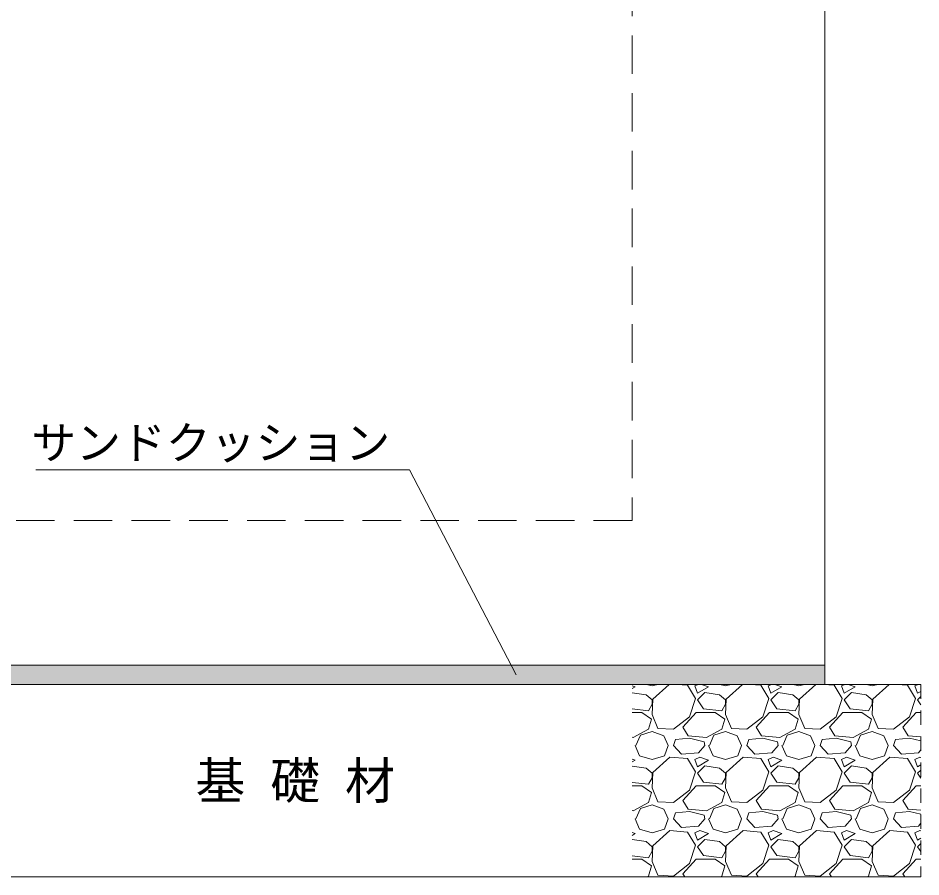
# Model space of a CAD drawing. Units: millimetres at full size; details may follow other scales. Extents: x 77366 to 106166, y -28085 to 6898.
# Drawn here: x 85203 to 86141, y -11137 to -10245 of the extents above; entities that cross this region are included whole.
import ezdxf
from ezdxf.enums import TextEntityAlignment as Align

# ---------------------------------------------------------------- set-up
doc = ezdxf.new("R2010")
doc.units = ezdxf.units.MM
doc.header["$LTSCALE"] = 50
doc.linetypes.add('USER1', pattern=[0.54, 0.3, -0.24])
doc.linetypes.add('USER2', pattern=[1.2, 0.8, -0.4])
doc.layers.add('モルタル', color=7, linetype='Continuous')
doc.layers.add('文字', color=7, linetype='Continuous')
for name, color, linetype, lineweight in [('受枠', 3, 'USER2', 9), ('基礎', 7, 'Continuous', 5), ('引出線', 4, 'Continuous', 13), ('本体', 2, 'Continuous', 20)]:
    doc.layers.add(name, color=color, linetype=linetype, lineweight=lineweight)
doc.styles.add('ＭＳ ゴシック', font='')
doc.styles.get('ＭＳ ゴシック').set_extended_font_data('MS Gothic')

# ---------------------------------------------------------------- blocks, each defined once
blk = doc.blocks.new('filled_arrow')
at = {"color": 0, "linetype": 'Continuous', "lineweight": -2}
blk.add_solid([(7.5, 1.25), (0, 0), (7.5, -1.25)], dxfattribs=at)

msp = doc.modelspace()

# ---------------------------------------------------------------- hatches: boundary and pattern name
at = {"layer": 'モルタル'}
msp.add_hatch(color=256, dxfattribs=at).paths.add_polyline_path([(86040.8, -10936.94), (86040.8, -10916.94), (84940.8, -10916.94), (84940.8, -10936.94)])

# ---------------------------------------------------------------- linework, layer by layer
at = {"layer": '受枠', "linetype": 'USER1'}
msp.add_line((86140.8, -10936.94), (86140.8, -11136.94), dxfattribs=at)
at = {"layer": '基礎', "color": 3, "lineweight": 20}
for p, q in [((84840.8, -10936.94), (86140.8, -10936.94)), ((84840.8, -11136.94), (86140.8, -11136.94))]:
    msp.add_line(p, q, dxfattribs=at)
at = {"layer": '基礎'}
for p, q in [((85844.02, -10939.4), (85840.8, -10938.32)), ((85840.8, -10941.34), (85844.02, -10939.4)), ((85855.77, -10936.94), (85861.55, -10938.64)), ((85861.55, -10938.64), (85867.33, -10936.94)), ((85879.2, -10936.94), (85862.31, -10952.35)), ((85898.13, -10937.88), (85886.87, -10936.94)), ((85906.51, -10951.59), (85898.13, -10937.88)), ((85909.71, -10936.94), (85905.75, -10938.64)), ((85905.75, -10938.64), (85908.79, -10946.26)), ((85908.79, -10946.26), (85920.22, -10939.4)), ((85920.22, -10939.4), (85912.84, -10936.94)), ((85931.97, -10936.94), (85937.75, -10938.64)), ((85937.75, -10938.64), (85943.53, -10936.94)), ((85955.4, -10936.94), (85938.51, -10952.35)), ((85974.33, -10937.88), (85963.07, -10936.94)), ((85982.71, -10951.59), (85974.33, -10937.88)), ((85985.91, -10936.94), (85981.95, -10938.64)), ((85981.95, -10938.64), (85984.99, -10946.26)), ((85984.99, -10946.26), (85996.42, -10939.4)), ((85996.42, -10939.4), (85989.04, -10936.94)), ((86008.17, -10936.94), (86013.95, -10938.64)), ((86013.95, -10938.64), (86019.73, -10936.94)), ((86031.6, -10936.94), (86014.71, -10952.35)), ((86050.53, -10937.88), (86039.27, -10936.94)), ((86058.91, -10951.59), (86050.53, -10937.88)), ((86062.11, -10936.94), (86058.15, -10938.64)), ((86058.15, -10938.64), (86061.19, -10946.26)), ((86061.19, -10946.26), (86072.62, -10939.4)), ((86072.62, -10939.4), (86065.24, -10936.94)), ((86084.37, -10936.94), (86090.15, -10938.64)), ((86090.15, -10938.64), (86095.93, -10936.94)), ((86107.8, -10936.94), (86090.91, -10952.35)), ((86126.73, -10937.88), (86115.47, -10936.94)), ((86135.11, -10951.59), (86126.73, -10937.88)), ((86138.31, -10936.94), (86134.35, -10938.64)), ((86134.35, -10938.64), (86137.39, -10946.26)), ((86137.39, -10946.26), (86140.8, -10944.22)), ((85855.45, -10947.78), (85840.8, -10945.58)), ((85861.55, -10953.12), (85855.45, -10947.78)), ((85862.31, -10952.35), (85861.55, -10968.36)), ((85861.55, -10957.69), (85861.55, -10953.12)), ((85900.41, -10970.64), (85906.51, -10951.59)), ((85916.41, -10945.5), (85908.79, -10953.12)), ((85908.79, -10953.12), (85914.89, -10962.26)), ((85931.65, -10947.78), (85916.41, -10945.5)), ((85937.75, -10953.12), (85931.65, -10947.78)), ((85938.51, -10952.35), (85937.75, -10968.36)), ((85937.75, -10957.69), (85937.75, -10953.12)), ((85976.61, -10970.64), (85982.71, -10951.59)), ((85992.61, -10945.5), (85984.99, -10953.12)), ((85984.99, -10953.12), (85991.09, -10962.26)), ((86007.85, -10947.78), (85992.61, -10945.5)), ((86013.95, -10953.12), (86007.85, -10947.78)), ((86014.71, -10952.35), (86013.95, -10968.36)), ((86013.95, -10957.69), (86013.95, -10953.12)), ((86052.81, -10970.64), (86058.91, -10951.59)), ((86068.81, -10945.5), (86061.19, -10953.12)), ((86061.19, -10953.12), (86067.29, -10962.26)), ((86084.05, -10947.78), (86068.81, -10945.5)), ((86090.15, -10953.12), (86084.05, -10947.78)), ((86090.91, -10952.35), (86090.15, -10968.36)), ((86090.15, -10957.69), (86090.15, -10953.12)), ((86129.01, -10970.64), (86135.11, -10951.59)), ((86140.8, -10949.71), (86137.39, -10953.12)), ((86137.39, -10953.12), (86140.8, -10958.22)), ((85840.8, -10962.51), (85857.74, -10964.55)), ((85857.74, -10964.55), (85861.55, -10957.69)), ((85914.89, -10962.26), (85933.94, -10964.55)), ((85933.94, -10964.55), (85937.75, -10957.69)), ((85991.09, -10962.26), (86010.14, -10964.55)), ((86010.14, -10964.55), (86013.95, -10957.69)), ((86067.29, -10962.26), (86086.34, -10964.55)), ((86086.34, -10964.55), (86090.15, -10957.69)), ((85840.8, -10966.07), (85850.88, -10966.07)), ((85850.88, -10966.07), (85860.79, -10972.93)), ((85860.79, -10972.93), (85857.74, -10983.6)), ((85861.55, -10968.36), (85867.65, -10982.83)), ((85883.65, -10983.6), (85900.41, -10970.64)), ((85893.55, -10981.31), (85907.27, -10966.07)), ((85907.27, -10966.07), (85927.08, -10966.07)), ((85927.08, -10966.07), (85936.99, -10972.93)), ((85936.99, -10972.93), (85933.94, -10983.6)), ((85937.75, -10968.36), (85943.85, -10982.83)), ((85959.85, -10983.6), (85976.61, -10970.64)), ((85969.75, -10981.31), (85983.47, -10966.07)), ((85983.47, -10966.07), (86003.28, -10966.07)), ((86003.28, -10966.07), (86013.19, -10972.93)), ((86013.19, -10972.93), (86010.14, -10983.6)), ((86013.95, -10968.36), (86020.05, -10982.83)), ((86036.05, -10983.6), (86052.81, -10970.64)), ((86045.95, -10981.31), (86059.67, -10966.07)), ((86059.67, -10966.07), (86079.48, -10966.07)), ((86079.48, -10966.07), (86089.39, -10972.93)), ((86089.39, -10972.93), (86086.34, -10983.6)), ((86090.15, -10968.36), (86096.25, -10982.83)), ((86112.25, -10983.6), (86129.01, -10970.64)), ((86122.15, -10981.31), (86135.87, -10966.07)), ((86135.87, -10966.07), (86140.8, -10966.07)), ((85867.65, -10982.83), (85883.65, -10983.6)), ((85898.89, -10990.45), (85893.55, -10981.31)), ((85943.85, -10982.83), (85959.85, -10983.6)), ((85975.09, -10990.45), (85969.75, -10981.31)), ((86020.05, -10982.83), (86036.05, -10983.6)), ((86051.29, -10990.45), (86045.95, -10981.31)), ((86096.25, -10982.83), (86112.25, -10983.6)), ((86127.49, -10990.45), (86122.15, -10981.31)), ((85841.74, -10991.98), (85840.8, -10991.9)), ((85857.74, -10983.6), (85841.74, -10991.98)), ((85844.79, -11000.36), (85849.36, -10989.69)), ((85849.36, -10989.69), (85861.55, -10985.88)), ((85861.55, -10985.88), (85873.74, -10990.45)), ((85873.74, -10990.45), (85878.31, -11000.36)), ((85917.94, -10991.98), (85898.89, -10990.45)), ((85933.94, -10983.6), (85917.94, -10991.98)), ((85920.99, -11000.36), (85925.56, -10989.69)), ((85925.56, -10989.69), (85937.75, -10985.88)), ((85937.75, -10985.88), (85949.94, -10990.45)), ((85949.94, -10990.45), (85954.51, -11000.36)), ((85994.14, -10991.98), (85975.09, -10990.45)), ((86010.14, -10983.6), (85994.14, -10991.98)), ((85997.19, -11000.36), (86001.76, -10989.69)), ((86001.76, -10989.69), (86013.95, -10985.88)), ((86013.95, -10985.88), (86026.14, -10990.45)), ((86026.14, -10990.45), (86030.71, -11000.36)), ((86070.34, -10991.98), (86051.29, -10990.45)), ((86086.34, -10983.6), (86070.34, -10991.98)), ((86073.39, -11000.36), (86077.96, -10989.69)), ((86077.96, -10989.69), (86090.15, -10985.88)), ((86090.15, -10985.88), (86102.34, -10990.45)), ((86102.34, -10990.45), (86106.91, -11000.36)), ((86140.8, -10991.52), (86127.49, -10990.45)), ((85844.02, -11000.36), (85848.6, -11011.03)), ((85874.5, -11011.03), (85878.31, -11000.36)), ((85883.65, -11000.36), (85885.93, -10994.26)), ((85892.03, -11009.5), (85883.65, -11000.36)), ((85900.41, -10992.74), (85885.93, -10994.26)), ((85915.65, -10996.55), (85900.41, -10992.74)), ((85916.41, -11000.36), (85909.56, -11007.98)), ((85916.41, -11000.36), (85915.65, -10996.55)), ((85920.22, -11000.36), (85924.8, -11011.03)), ((85950.7, -11011.03), (85954.51, -11000.36)), ((85959.85, -11000.36), (85962.13, -10994.26)), ((85968.23, -11009.5), (85959.85, -11000.36)), ((85976.61, -10992.74), (85962.13, -10994.26)), ((85991.85, -10996.55), (85976.61, -10992.74)), ((85992.61, -11000.36), (85985.76, -11007.98)), ((85992.61, -11000.36), (85991.85, -10996.55)), ((85996.42, -11000.36), (86001, -11011.03)), ((86026.9, -11011.03), (86030.71, -11000.36)), ((86036.05, -11000.36), (86038.33, -10994.26)), ((86044.43, -11009.5), (86036.05, -11000.36)), ((86052.81, -10992.74), (86038.33, -10994.26)), ((86068.05, -10996.55), (86052.81, -10992.74)), ((86068.81, -11000.36), (86061.96, -11007.98)), ((86068.81, -11000.36), (86068.05, -10996.55)), ((86072.62, -11000.36), (86077.2, -11011.03)), ((86103.1, -11011.03), (86106.91, -11000.36)), ((86112.25, -11000.36), (86114.53, -10994.26)), ((86120.63, -11009.5), (86112.25, -11000.36)), ((86129.01, -10992.74), (86114.53, -10994.26)), ((86140.8, -10995.69), (86129.01, -10992.74)), ((85848.6, -11011.03), (85861.55, -11014.84)), ((85861.55, -11014.84), (85874.5, -11011.03)), ((85909.56, -11007.98), (85892.03, -11009.5)), ((85924.8, -11011.03), (85937.75, -11014.84)), ((85937.75, -11014.84), (85950.7, -11011.03)), ((85985.76, -11007.98), (85968.23, -11009.5)), ((86001, -11011.03), (86013.95, -11014.84)), ((86013.95, -11014.84), (86026.9, -11011.03)), ((86061.96, -11007.98), (86044.43, -11009.5)), ((86077.2, -11011.03), (86090.15, -11014.84)), ((86090.15, -11014.84), (86103.1, -11011.03)), ((86138.16, -11007.98), (86120.63, -11009.5)), ((86140.8, -11005.05), (86138.16, -11007.98)), ((85844.02, -11015.6), (85840.8, -11014.52)), ((85840.8, -11017.54), (85844.02, -11015.6)), ((85879.84, -11012.55), (85862.31, -11028.55)), ((85898.13, -11014.08), (85879.84, -11012.55)), ((85906.51, -11027.79), (85898.13, -11014.08)), ((85911.08, -11012.55), (85905.75, -11014.84)), ((85905.75, -11014.84), (85908.79, -11022.46)), ((85908.79, -11022.46), (85920.22, -11015.6)), ((85920.22, -11015.6), (85911.08, -11012.55)), ((85956.04, -11012.55), (85938.51, -11028.55)), ((85974.33, -11014.08), (85956.04, -11012.55)), ((85982.71, -11027.79), (85974.33, -11014.08)), ((85987.28, -11012.55), (85981.95, -11014.84)), ((85981.95, -11014.84), (85984.99, -11022.46)), ((85984.99, -11022.46), (85996.42, -11015.6)), ((85996.42, -11015.6), (85987.28, -11012.55)), ((86032.24, -11012.55), (86014.71, -11028.55)), ((86050.53, -11014.08), (86032.24, -11012.55)), ((86058.91, -11027.79), (86050.53, -11014.08)), ((86063.48, -11012.55), (86058.15, -11014.84)), ((86058.15, -11014.84), (86061.19, -11022.46)), ((86061.19, -11022.46), (86072.62, -11015.6)), ((86072.62, -11015.6), (86063.48, -11012.55)), ((86108.44, -11012.55), (86090.91, -11028.55)), ((86126.73, -11014.08), (86108.44, -11012.55)), ((86135.11, -11027.79), (86126.73, -11014.08)), ((86139.68, -11012.55), (86134.35, -11014.84)), ((86134.35, -11014.84), (86137.39, -11022.46)), ((86137.39, -11022.46), (86140.8, -11020.42)), ((86140.8, -11012.92), (86139.68, -11012.55)), ((85855.45, -11023.98), (85840.8, -11021.78)), ((85861.55, -11029.32), (85855.45, -11023.98)), ((85862.31, -11028.55), (85861.55, -11044.56)), ((85861.55, -11033.89), (85861.55, -11029.32)), ((85900.41, -11046.84), (85906.51, -11027.79)), ((85916.41, -11021.7), (85908.79, -11029.32)), ((85908.79, -11029.32), (85914.89, -11038.46)), ((85931.65, -11023.98), (85916.41, -11021.7)), ((85937.75, -11029.32), (85931.65, -11023.98)), ((85938.51, -11028.55), (85937.75, -11044.56)), ((85937.75, -11033.89), (85937.75, -11029.32)), ((85976.61, -11046.84), (85982.71, -11027.79)), ((85992.61, -11021.7), (85984.99, -11029.32)), ((85984.99, -11029.32), (85991.09, -11038.46)), ((86007.85, -11023.98), (85992.61, -11021.7)), ((86013.95, -11029.32), (86007.85, -11023.98)), ((86014.71, -11028.55), (86013.95, -11044.56)), ((86013.95, -11033.89), (86013.95, -11029.32)), ((86052.81, -11046.84), (86058.91, -11027.79)), ((86068.81, -11021.7), (86061.19, -11029.32)), ((86061.19, -11029.32), (86067.29, -11038.46)), ((86084.05, -11023.98), (86068.81, -11021.7)), ((86090.15, -11029.32), (86084.05, -11023.98)), ((86090.91, -11028.55), (86090.15, -11044.56)), ((86090.15, -11033.89), (86090.15, -11029.32)), ((86129.01, -11046.84), (86135.11, -11027.79)), ((86140.8, -11025.91), (86137.39, -11029.32)), ((86137.39, -11029.32), (86140.8, -11034.42)), ((85840.8, -11038.71), (85857.74, -11040.75)), ((85857.74, -11040.75), (85861.55, -11033.89)), ((85914.89, -11038.46), (85933.94, -11040.75)), ((85933.94, -11040.75), (85937.75, -11033.89)), ((85991.09, -11038.46), (86010.14, -11040.75)), ((86010.14, -11040.75), (86013.95, -11033.89)), ((86067.29, -11038.46), (86086.34, -11040.75)), ((86086.34, -11040.75), (86090.15, -11033.89)), ((85840.8, -11042.27), (85850.88, -11042.27)), ((85850.88, -11042.27), (85860.79, -11049.13)), ((85861.55, -11044.56), (85867.65, -11059.03)), ((85883.65, -11059.8), (85900.41, -11046.84)), ((85893.55, -11057.51), (85907.27, -11042.27)), ((85907.27, -11042.27), (85927.08, -11042.27)), ((85927.08, -11042.27), (85936.99, -11049.13)), ((85937.75, -11044.56), (85943.85, -11059.03)), ((85959.85, -11059.8), (85976.61, -11046.84)), ((85969.75, -11057.51), (85983.47, -11042.27)), ((85983.47, -11042.27), (86003.28, -11042.27)), ((86003.28, -11042.27), (86013.19, -11049.13)), ((86013.95, -11044.56), (86020.05, -11059.03)), ((86036.05, -11059.8), (86052.81, -11046.84)), ((86045.95, -11057.51), (86059.67, -11042.27)), ((86059.67, -11042.27), (86079.48, -11042.27)), ((86079.48, -11042.27), (86089.39, -11049.13)), ((86090.15, -11044.56), (86096.25, -11059.03)), ((86112.25, -11059.8), (86129.01, -11046.84)), ((86122.15, -11057.51), (86135.87, -11042.27)), ((86135.87, -11042.27), (86140.8, -11042.27)), ((85860.79, -11049.13), (85857.74, -11059.8)), ((85898.89, -11066.65), (85893.55, -11057.51)), ((85936.99, -11049.13), (85933.94, -11059.8)), ((85975.09, -11066.65), (85969.75, -11057.51)), ((86013.19, -11049.13), (86010.14, -11059.8)), ((86051.29, -11066.65), (86045.95, -11057.51)), ((86089.39, -11049.13), (86086.34, -11059.8)), ((86127.49, -11066.65), (86122.15, -11057.51)), ((85857.74, -11059.8), (85841.74, -11068.18)), ((85844.79, -11076.56), (85849.36, -11065.89)), ((85849.36, -11065.89), (85861.55, -11062.08)), ((85861.55, -11062.08), (85873.74, -11066.65)), ((85867.65, -11059.03), (85883.65, -11059.8)), ((85873.74, -11066.65), (85878.31, -11076.56)), ((85917.94, -11068.18), (85898.89, -11066.65)), ((85933.94, -11059.8), (85917.94, -11068.18)), ((85920.99, -11076.56), (85925.56, -11065.89)), ((85925.56, -11065.89), (85937.75, -11062.08)), ((85937.75, -11062.08), (85949.94, -11066.65)), ((85943.85, -11059.03), (85959.85, -11059.8)), ((85949.94, -11066.65), (85954.51, -11076.56)), ((85994.14, -11068.18), (85975.09, -11066.65)), ((86010.14, -11059.8), (85994.14, -11068.18)), ((85997.19, -11076.56), (86001.76, -11065.89)), ((86001.76, -11065.89), (86013.95, -11062.08)), ((86013.95, -11062.08), (86026.14, -11066.65)), ((86020.05, -11059.03), (86036.05, -11059.8)), ((86026.14, -11066.65), (86030.71, -11076.56)), ((86070.34, -11068.18), (86051.29, -11066.65)), ((86086.34, -11059.8), (86070.34, -11068.18)), ((86073.39, -11076.56), (86077.96, -11065.89)), ((86077.96, -11065.89), (86090.15, -11062.08)), ((86090.15, -11062.08), (86102.34, -11066.65)), ((86096.25, -11059.03), (86112.25, -11059.8)), ((86102.34, -11066.65), (86106.91, -11076.56)), ((86140.8, -11067.72), (86127.49, -11066.65)), ((85841.74, -11068.18), (85840.8, -11068.1)), ((85844.02, -11076.56), (85848.6, -11087.23)), ((85874.5, -11087.23), (85878.31, -11076.56)), ((85883.65, -11076.56), (85885.93, -11070.46)), ((85892.03, -11085.7), (85883.65, -11076.56)), ((85900.41, -11068.94), (85885.93, -11070.46)), ((85915.65, -11072.75), (85900.41, -11068.94)), ((85916.41, -11076.56), (85909.56, -11084.18)), ((85916.41, -11076.56), (85915.65, -11072.75)), ((85920.22, -11076.56), (85924.8, -11087.23)), ((85950.7, -11087.23), (85954.51, -11076.56)), ((85959.85, -11076.56), (85962.13, -11070.46)), ((85968.23, -11085.7), (85959.85, -11076.56)), ((85976.61, -11068.94), (85962.13, -11070.46)), ((85991.85, -11072.75), (85976.61, -11068.94)), ((85992.61, -11076.56), (85985.76, -11084.18)), ((85992.61, -11076.56), (85991.85, -11072.75)), ((85996.42, -11076.56), (86001, -11087.23)), ((86026.9, -11087.23), (86030.71, -11076.56)), ((86036.05, -11076.56), (86038.33, -11070.46)), ((86044.43, -11085.7), (86036.05, -11076.56)), ((86052.81, -11068.94), (86038.33, -11070.46)), ((86068.05, -11072.75), (86052.81, -11068.94)), ((86068.81, -11076.56), (86061.96, -11084.18)), ((86068.81, -11076.56), (86068.05, -11072.75)), ((86072.62, -11076.56), (86077.2, -11087.23)), ((86103.1, -11087.23), (86106.91, -11076.56)), ((86112.25, -11076.56), (86114.53, -11070.46)), ((86120.63, -11085.7), (86112.25, -11076.56)), ((86129.01, -11068.94), (86114.53, -11070.46)), ((86140.8, -11071.89), (86129.01, -11068.94)), ((85909.56, -11084.18), (85892.03, -11085.7)), ((85985.76, -11084.18), (85968.23, -11085.7)), ((86061.96, -11084.18), (86044.43, -11085.7)), ((86138.16, -11084.18), (86120.63, -11085.7)), ((86140.8, -11081.25), (86138.16, -11084.18)), ((85844.02, -11091.8), (85840.8, -11090.72)), ((85840.8, -11093.74), (85844.02, -11091.8)), ((85848.6, -11087.23), (85861.55, -11091.04)), ((85861.55, -11091.04), (85874.5, -11087.23)), ((85879.84, -11088.75), (85862.31, -11104.75)), ((85898.13, -11090.28), (85879.84, -11088.75)), ((85906.51, -11103.99), (85898.13, -11090.28)), ((85911.08, -11088.75), (85905.75, -11091.04)), ((85905.75, -11091.04), (85908.79, -11098.66)), ((85908.79, -11098.66), (85920.22, -11091.8)), ((85920.22, -11091.8), (85911.08, -11088.75)), ((85924.8, -11087.23), (85937.75, -11091.04)), ((85937.75, -11091.04), (85950.7, -11087.23)), ((85956.04, -11088.75), (85938.51, -11104.75)), ((85974.33, -11090.28), (85956.04, -11088.75)), ((85982.71, -11103.99), (85974.33, -11090.28)), ((85987.28, -11088.75), (85981.95, -11091.04)), ((85981.95, -11091.04), (85984.99, -11098.66)), ((85984.99, -11098.66), (85996.42, -11091.8)), ((85996.42, -11091.8), (85987.28, -11088.75)), ((86001, -11087.23), (86013.95, -11091.04)), ((86013.95, -11091.04), (86026.9, -11087.23)), ((86032.24, -11088.75), (86014.71, -11104.75)), ((86050.53, -11090.28), (86032.24, -11088.75)), ((86058.91, -11103.99), (86050.53, -11090.28)), ((86063.48, -11088.75), (86058.15, -11091.04)), ((86058.15, -11091.04), (86061.19, -11098.66)), ((86061.19, -11098.66), (86072.62, -11091.8)), ((86072.62, -11091.8), (86063.48, -11088.75)), ((86077.2, -11087.23), (86090.15, -11091.04)), ((86090.15, -11091.04), (86103.1, -11087.23)), ((86108.44, -11088.75), (86090.91, -11104.75)), ((86126.73, -11090.28), (86108.44, -11088.75)), ((86135.11, -11103.99), (86126.73, -11090.28)), ((86139.68, -11088.75), (86134.35, -11091.04)), ((86134.35, -11091.04), (86137.39, -11098.66)), ((86140.8, -11089.12), (86139.68, -11088.75)), ((85855.45, -11100.18), (85840.8, -11097.98)), ((85861.55, -11105.52), (85855.45, -11100.18)), ((85862.31, -11104.75), (85861.55, -11120.76)), ((85900.41, -11123.04), (85906.51, -11103.99)), ((85916.41, -11097.9), (85908.79, -11105.52)), ((85931.65, -11100.18), (85916.41, -11097.9)), ((85937.75, -11105.52), (85931.65, -11100.18)), ((85938.51, -11104.75), (85937.75, -11120.76)), ((85976.61, -11123.04), (85982.71, -11103.99)), ((85992.61, -11097.9), (85984.99, -11105.52)), ((86007.85, -11100.18), (85992.61, -11097.9)), ((86013.95, -11105.52), (86007.85, -11100.18)), ((86014.71, -11104.75), (86013.95, -11120.76)), ((86052.81, -11123.04), (86058.91, -11103.99)), ((86068.81, -11097.9), (86061.19, -11105.52)), ((86084.05, -11100.18), (86068.81, -11097.9)), ((86090.15, -11105.52), (86084.05, -11100.18)), ((86090.91, -11104.75), (86090.15, -11120.76)), ((86129.01, -11123.04), (86135.11, -11103.99)), ((86137.39, -11098.66), (86140.8, -11096.62)), ((86140.8, -11102.11), (86137.39, -11105.52)), ((85857.74, -11116.95), (85861.55, -11110.09)), ((85861.55, -11110.09), (85861.55, -11105.52)), ((85908.79, -11105.52), (85914.89, -11114.66)), ((85933.94, -11116.95), (85937.75, -11110.09)), ((85937.75, -11110.09), (85937.75, -11105.52)), ((85984.99, -11105.52), (85991.09, -11114.66)), ((86010.14, -11116.95), (86013.95, -11110.09)), ((86013.95, -11110.09), (86013.95, -11105.52)), ((86061.19, -11105.52), (86067.29, -11114.66)), ((86086.34, -11116.95), (86090.15, -11110.09)), ((86090.15, -11110.09), (86090.15, -11105.52)), ((86137.39, -11105.52), (86140.8, -11110.62)), ((85840.8, -11114.91), (85857.74, -11116.95)), ((85840.8, -11118.47), (85850.88, -11118.47)), ((85850.88, -11118.47), (85860.79, -11125.33)), ((85861.55, -11120.76), (85867.65, -11135.23)), ((85883.65, -11136), (85900.41, -11123.04)), ((85893.55, -11133.71), (85907.27, -11118.47)), ((85907.27, -11118.47), (85927.08, -11118.47)), ((85914.89, -11114.66), (85933.94, -11116.95)), ((85927.08, -11118.47), (85936.99, -11125.33)), ((85937.75, -11120.76), (85943.85, -11135.23)), ((85959.85, -11136), (85976.61, -11123.04)), ((85969.75, -11133.71), (85983.47, -11118.47)), ((85983.47, -11118.47), (86003.28, -11118.47)), ((85991.09, -11114.66), (86010.14, -11116.95)), ((86003.28, -11118.47), (86013.19, -11125.33)), ((86013.95, -11120.76), (86020.05, -11135.23)), ((86036.05, -11136), (86052.81, -11123.04)), ((86045.95, -11133.71), (86059.67, -11118.47)), ((86059.67, -11118.47), (86079.48, -11118.47)), ((86067.29, -11114.66), (86086.34, -11116.95)), ((86079.48, -11118.47), (86089.39, -11125.33)), ((86090.15, -11120.76), (86096.25, -11135.23)), ((86112.25, -11136), (86129.01, -11123.04)), ((86122.15, -11133.71), (86135.87, -11118.47)), ((86135.87, -11118.47), (86140.8, -11118.47)), ((85860.79, -11125.33), (85857.74, -11136)), ((85936.99, -11125.33), (85933.94, -11136)), ((86013.19, -11125.33), (86010.14, -11136)), ((86089.39, -11125.33), (86086.34, -11136)), ((85857.74, -11136), (85855.94, -11136.94)), ((85867.65, -11135.23), (85883.65, -11136)), ((85895.44, -11136.94), (85893.55, -11133.71)), ((85933.94, -11136), (85932.14, -11136.94)), ((85943.85, -11135.23), (85959.85, -11136)), ((85971.64, -11136.94), (85969.75, -11133.71)), ((86010.14, -11136), (86008.34, -11136.94)), ((86020.05, -11135.23), (86036.05, -11136)), ((86047.84, -11136.94), (86045.95, -11133.71)), ((86086.34, -11136), (86084.54, -11136.94)), ((86096.25, -11135.23), (86112.25, -11136)), ((86124.04, -11136.94), (86122.15, -11133.71))]:
    msp.add_line(p, q, dxfattribs=at)
at = {"layer": '引出線'}
msp.add_lwpolyline([(85720.43, -10926.94), (85609.49, -10714.32), (85221.27, -10714.32)], dxfattribs=at)
at = {"layer": '本体'}
for p, q in [((86040.8, -9672.94), (86040.8, -10916.94)), ((84940.8, -10916.94), (86040.8, -10916.94)), ((86040.8, -10916.94), (86040.8, -10936.94)), ((84990.8, -10936.94), (85990.8, -10936.94))]:
    msp.add_line(p, q, dxfattribs=at)
at = {"layer": '本体', "linetype": 'USER2', "lineweight": 9}
for p in [(85840.8, -9722.94), (85140.8, -10766.94)]:
    msp.add_line(p, (85840.8, -10766.94), dxfattribs=at)

# ---------------------------------------------------------------- block references
at = {"layer": '引出線', "xscale": 0.133, "yscale": 0.133, "rotation": 117.6}
msp.add_blockref('filled_arrow', (85720.43, -10926.94), dxfattribs=at)

# ---------------------------------------------------------------- texts
at = {"layer": '引出線', "style": 'ＭＳ ゴシック'}
msp.add_text('サンドクッション', height=34.18, dxfattribs=at).set_placement((85589.49, -10668.93), align=Align.TOP_RIGHT)
at = {"layer": '文字', "style": 'ＭＳ ゴシック'}
msp.add_text('基 礎 材', height=37.98, dxfattribs=at).set_placement((85490.8, -11036.94), align=Align.MIDDLE_CENTER)

doc.saveas('drawing.dxf')
